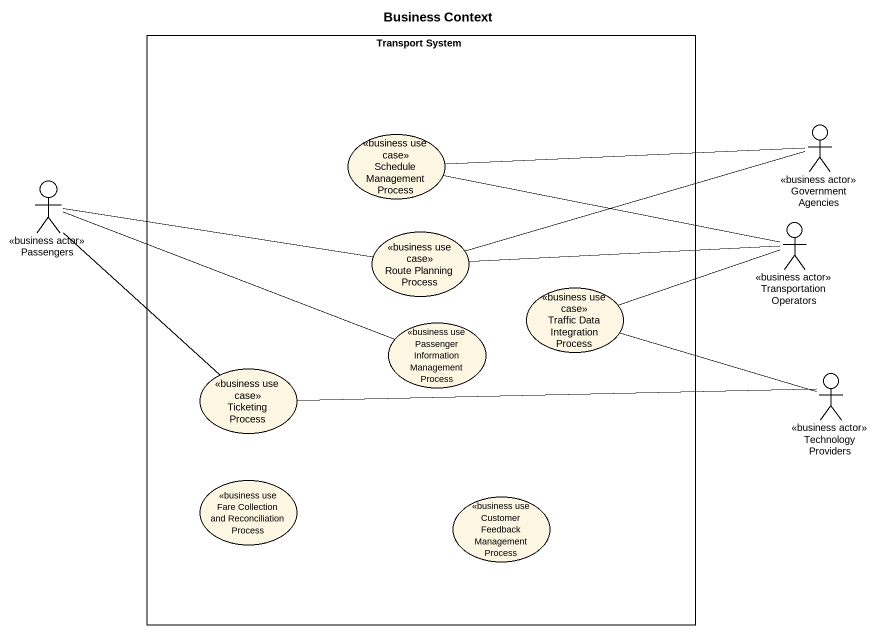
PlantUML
@startuml
title Business Context
rectangle "Transport System" as Transport_System {
  usecase "Schedule Management Process" as Schedule_Management_Process <<business use case>>
  usecase "Route Planning Process" as Route_Planning_Process <<business use case>>
  usecase "Traffic Data Integration Process" as Traffic_Data_Integration <<business use case>>
  usecase "Passenger Information Management Process" as Passenger_Information <<business use case>>
  usecase "Ticketing Process" as Ticketing_Process <<business use case>>
  usecase "Fare Collection and Reconciliation Process" as Fare_Collection_and <<business use case>>
  usecase "Customer Feedback Management Process" as Customer_Feedback <<business use case>>
}
actor "Government Agencies" as Government_Agencies <<business actor>>
actor Passengers <<business actor>>
actor "Transportation Operators" as Transportation_Operators <<business actor>>
actor "Technology Providers" as Technology_Providers <<business actor>>
Government_Agencies -left- Schedule_Management_Process
Government_Agencies -left- Route_Planning_Process
Passengers -right- Route_Planning_Process
Passengers -right- Passenger_Information
Passengers -- Ticketing_Process
Transportation_Operators -left- Schedule_Management_Process
Transportation_Operators -left- Route_Planning_Process
Transportation_Operators -left- Traffic_Data_Integration
Technology_Providers -left- Traffic_Data_Integration
Technology_Providers -left- Ticketing_Process
@enduml
